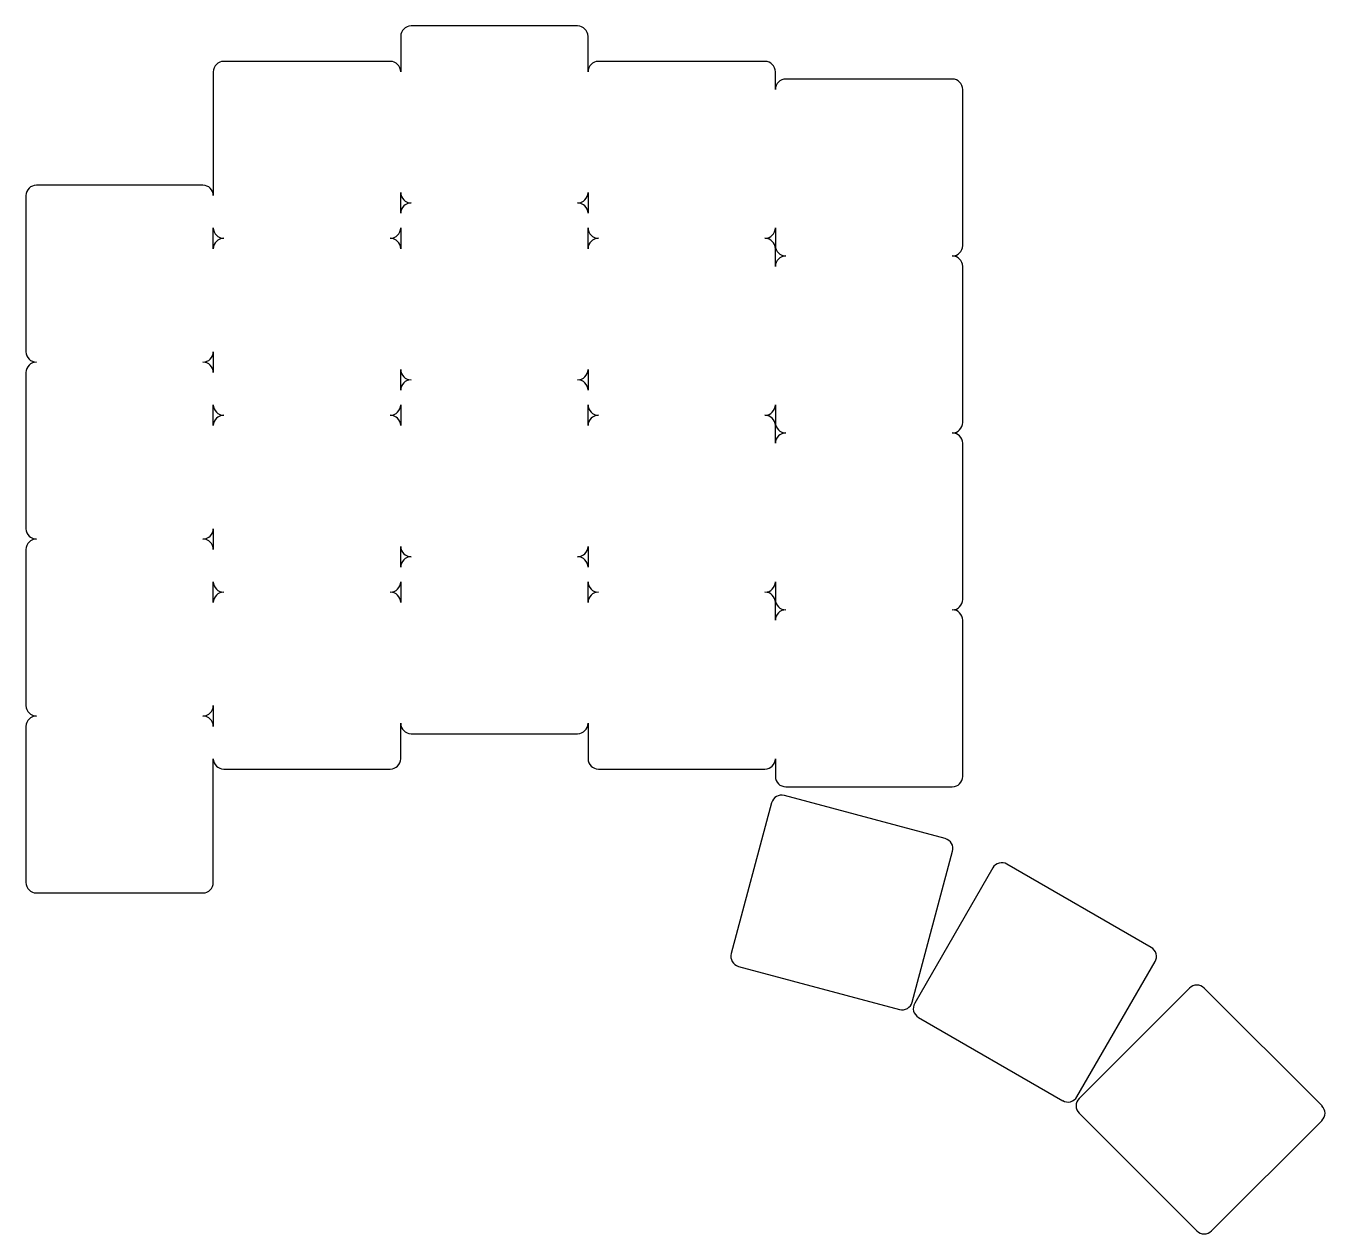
# Model space of a CAD drawing. Header units: millimetres. Extents: x -9 to 116, y -41 to 75.
import ezdxf

# ---------------------------------------------------------------- set-up
doc = ezdxf.new("R2010")
doc.units = ezdxf.units.MM

msp = doc.modelspace()

# ---------------------------------------------------------------- linework, layer by layer
for p, q in [((27, 73.8), (27, 70.4)), ((44, 74.8), (28, 74.8)), ((45, 70.4), (45, 73.8)), ((26, 71.4), (10, 71.4)), ((62, 71.4), (46, 71.4)), ((9, 70.4), (9, 58.5)), ((63, 68.7), (63, 70.4)), ((80, 69.7), (64, 69.7)), ((81, 53.7), (81, 68.7)), ((8, 59.5), (-8, 59.5)), ((27, 56.8), (27, 58.8)), ((45, 58.8), (45, 56.8)), ((-9, 58.5), (-9, 43.5)), ((9, 53.4), (9, 55.4)), ((27, 55.4), (27, 53.4)), ((45, 53.4), (45, 55.4)), ((63, 55.4), (63, 53.7)), ((63, 51.7), (63, 53.4)), ((81, 36.7), (81, 51.7)), ((9, 43.5), (9, 41.5)), ((-9, 41.5), (-9, 26.5)), ((27, 39.8), (27, 41.8)), ((45, 41.8), (45, 39.8)), ((9, 36.4), (9, 38.4)), ((27, 38.4), (27, 36.4)), ((45, 36.4), (45, 38.4)), ((63, 38.4), (63, 36.7)), ((63, 34.7), (63, 36.4)), ((81, 19.7), (81, 34.7)), ((9, 26.5), (9, 24.5)), ((-9, 24.5), (-9, 9.5)), ((27, 22.8), (27, 24.8)), ((45, 24.8), (45, 22.8)), ((9, 19.4), (9, 21.4)), ((27, 21.4), (27, 19.4)), ((45, 19.4), (45, 21.4)), ((63, 21.4), (63, 19.7)), ((63, 17.7), (63, 19.4)), ((81, 2.7), (81, 17.7)), ((9, 9.5), (9, 7.5)), ((-9, 7.5), (-9, -7.5)), ((27, 4.4), (27, 7.8)), ((45, 7.8), (45, 4.4)), ((28, 6.8), (44, 6.8)), ((9, -7.5), (9, 4.4)), ((63, 4.4), (63, 2.7)), ((10, 3.4), (26, 3.4)), ((46, 3.4), (62, 3.4)), ((64, 1.7), (80, 1.7)), ((62.64, 0.15), (58.76, -14.33)), ((79.32, -3.28), (63.87, 0.86)), ((76.15, -18.99), (80.03, -4.5)), ((83.89, -6.1), (76.39, -19.09)), ((99.11, -13.74), (85.25, -5.74)), ((-8, -8.5), (8, -8.5)), ((59.47, -15.56), (74.92, -19.7)), ((91.98, -28.09), (99.48, -15.1)), ((102.79, -17.65), (92.18, -28.25)), ((115.52, -28.96), (104.2, -17.65)), ((76.75, -20.46), (90.61, -28.46)), ((92.18, -29.67), (103.5, -40.98)), ((104.91, -40.98), (115.52, -30.37))]:
    msp.add_line(p, q)
for centre, start, end in [((28, 73.8), 90, 180), ((44, 73.8), 0, 90), ((10, 70.4), 90, 180), ((26, 70.4), 0, 90), ((46, 70.4), 90, 180), ((62, 70.4), 0, 90), ((64, 68.7), 90, 180), ((80, 68.7), 0, 90), ((-8, 58.5), 90, 180), ((8, 58.5), 0, 90), ((28, 58.8), 180, 270), ((44, 58.8), 270, 360), ((28, 56.8), 90, 180), ((44, 56.8), 0, 90), ((10, 55.4), 180, 270), ((26, 55.4), 270, 360), ((46, 55.4), 180, 270), ((62, 55.4), 270, 360), ((10, 53.4), 90, 180), ((26, 53.4), 0, 90), ((46, 53.4), 90, 180), ((62, 53.4), 0, 90), ((64, 53.7), 180, 270), ((80, 53.7), 270, 360), ((64, 51.7), 90, 180), ((80, 51.7), 0, 90), ((-8, 43.5), 180, 270), ((-8, 41.5), 90, 180), ((8, 43.5), 270, 360), ((8, 41.5), 0, 90), ((28, 41.8), 180, 270), ((44, 41.8), 270, 360), ((28, 39.8), 90, 180), ((44, 39.8), 0, 90), ((10, 38.4), 180, 270), ((26, 38.4), 270, 360), ((46, 38.4), 180, 270), ((62, 38.4), 270, 360), ((10, 36.4), 90, 180), ((26, 36.4), 0, 90), ((46, 36.4), 90, 180), ((62, 36.4), 0, 90), ((64, 36.7), 180, 270), ((80, 36.7), 270, 360), ((64, 34.7), 90, 180), ((80, 34.7), 0, 90), ((-8, 26.5), 180, 270), ((8, 26.5), 270, 360), ((-8, 24.5), 90, 180), ((8, 24.5), 0, 90), ((28, 24.8), 180, 270), ((28, 22.8), 90, 180), ((44, 24.8), 270, 360), ((44, 22.8), 0, 90), ((10, 21.4), 180, 270), ((26, 21.4), 270, 360), ((46, 21.4), 180, 270), ((62, 21.4), 270, 360), ((10, 19.4), 90, 180), ((26, 19.4), 0, 90), ((46, 19.4), 90, 180), ((62, 19.4), 0, 90), ((64, 19.7), 180, 270), ((80, 19.7), 270, 360), ((64, 17.7), 90, 180), ((80, 17.7), 0, 90), ((-8, 9.5), 180, 270), ((8, 9.5), 270, 360), ((-8, 7.5), 90, 180), ((8, 7.5), 0, 90), ((28, 7.8), 180, 270), ((44, 7.8), 270, 360), ((10, 4.4), 180, 270), ((26, 4.4), 270, 360), ((46, 4.4), 180, 270), ((62, 4.4), 270, 360), ((64, 2.7), 180, 270), ((80, 2.7), 270, 360), ((63.61, -0.1), 75, 165), ((79.06, -4.25), 345, 75), ((84.75, -6.6), 60, 150), ((-8, -7.5), 180, 270), ((8, -7.5), 270, 360), ((59.72, -14.59), 165, 255), ((98.61, -14.6), 330, 60), ((103.5, -18.35), 45, 135), ((75.18, -18.73), 255, 345), ((77.25, -19.59), 150, 240), ((91.11, -27.59), 240, 330), ((92.89, -28.96), 135, 225), ((114.81, -29.67), 315, 45), ((104.2, -40.27), 225, 315)]:
    msp.add_arc(centre, 1, start, end)

doc.saveas('drawing.dxf')
